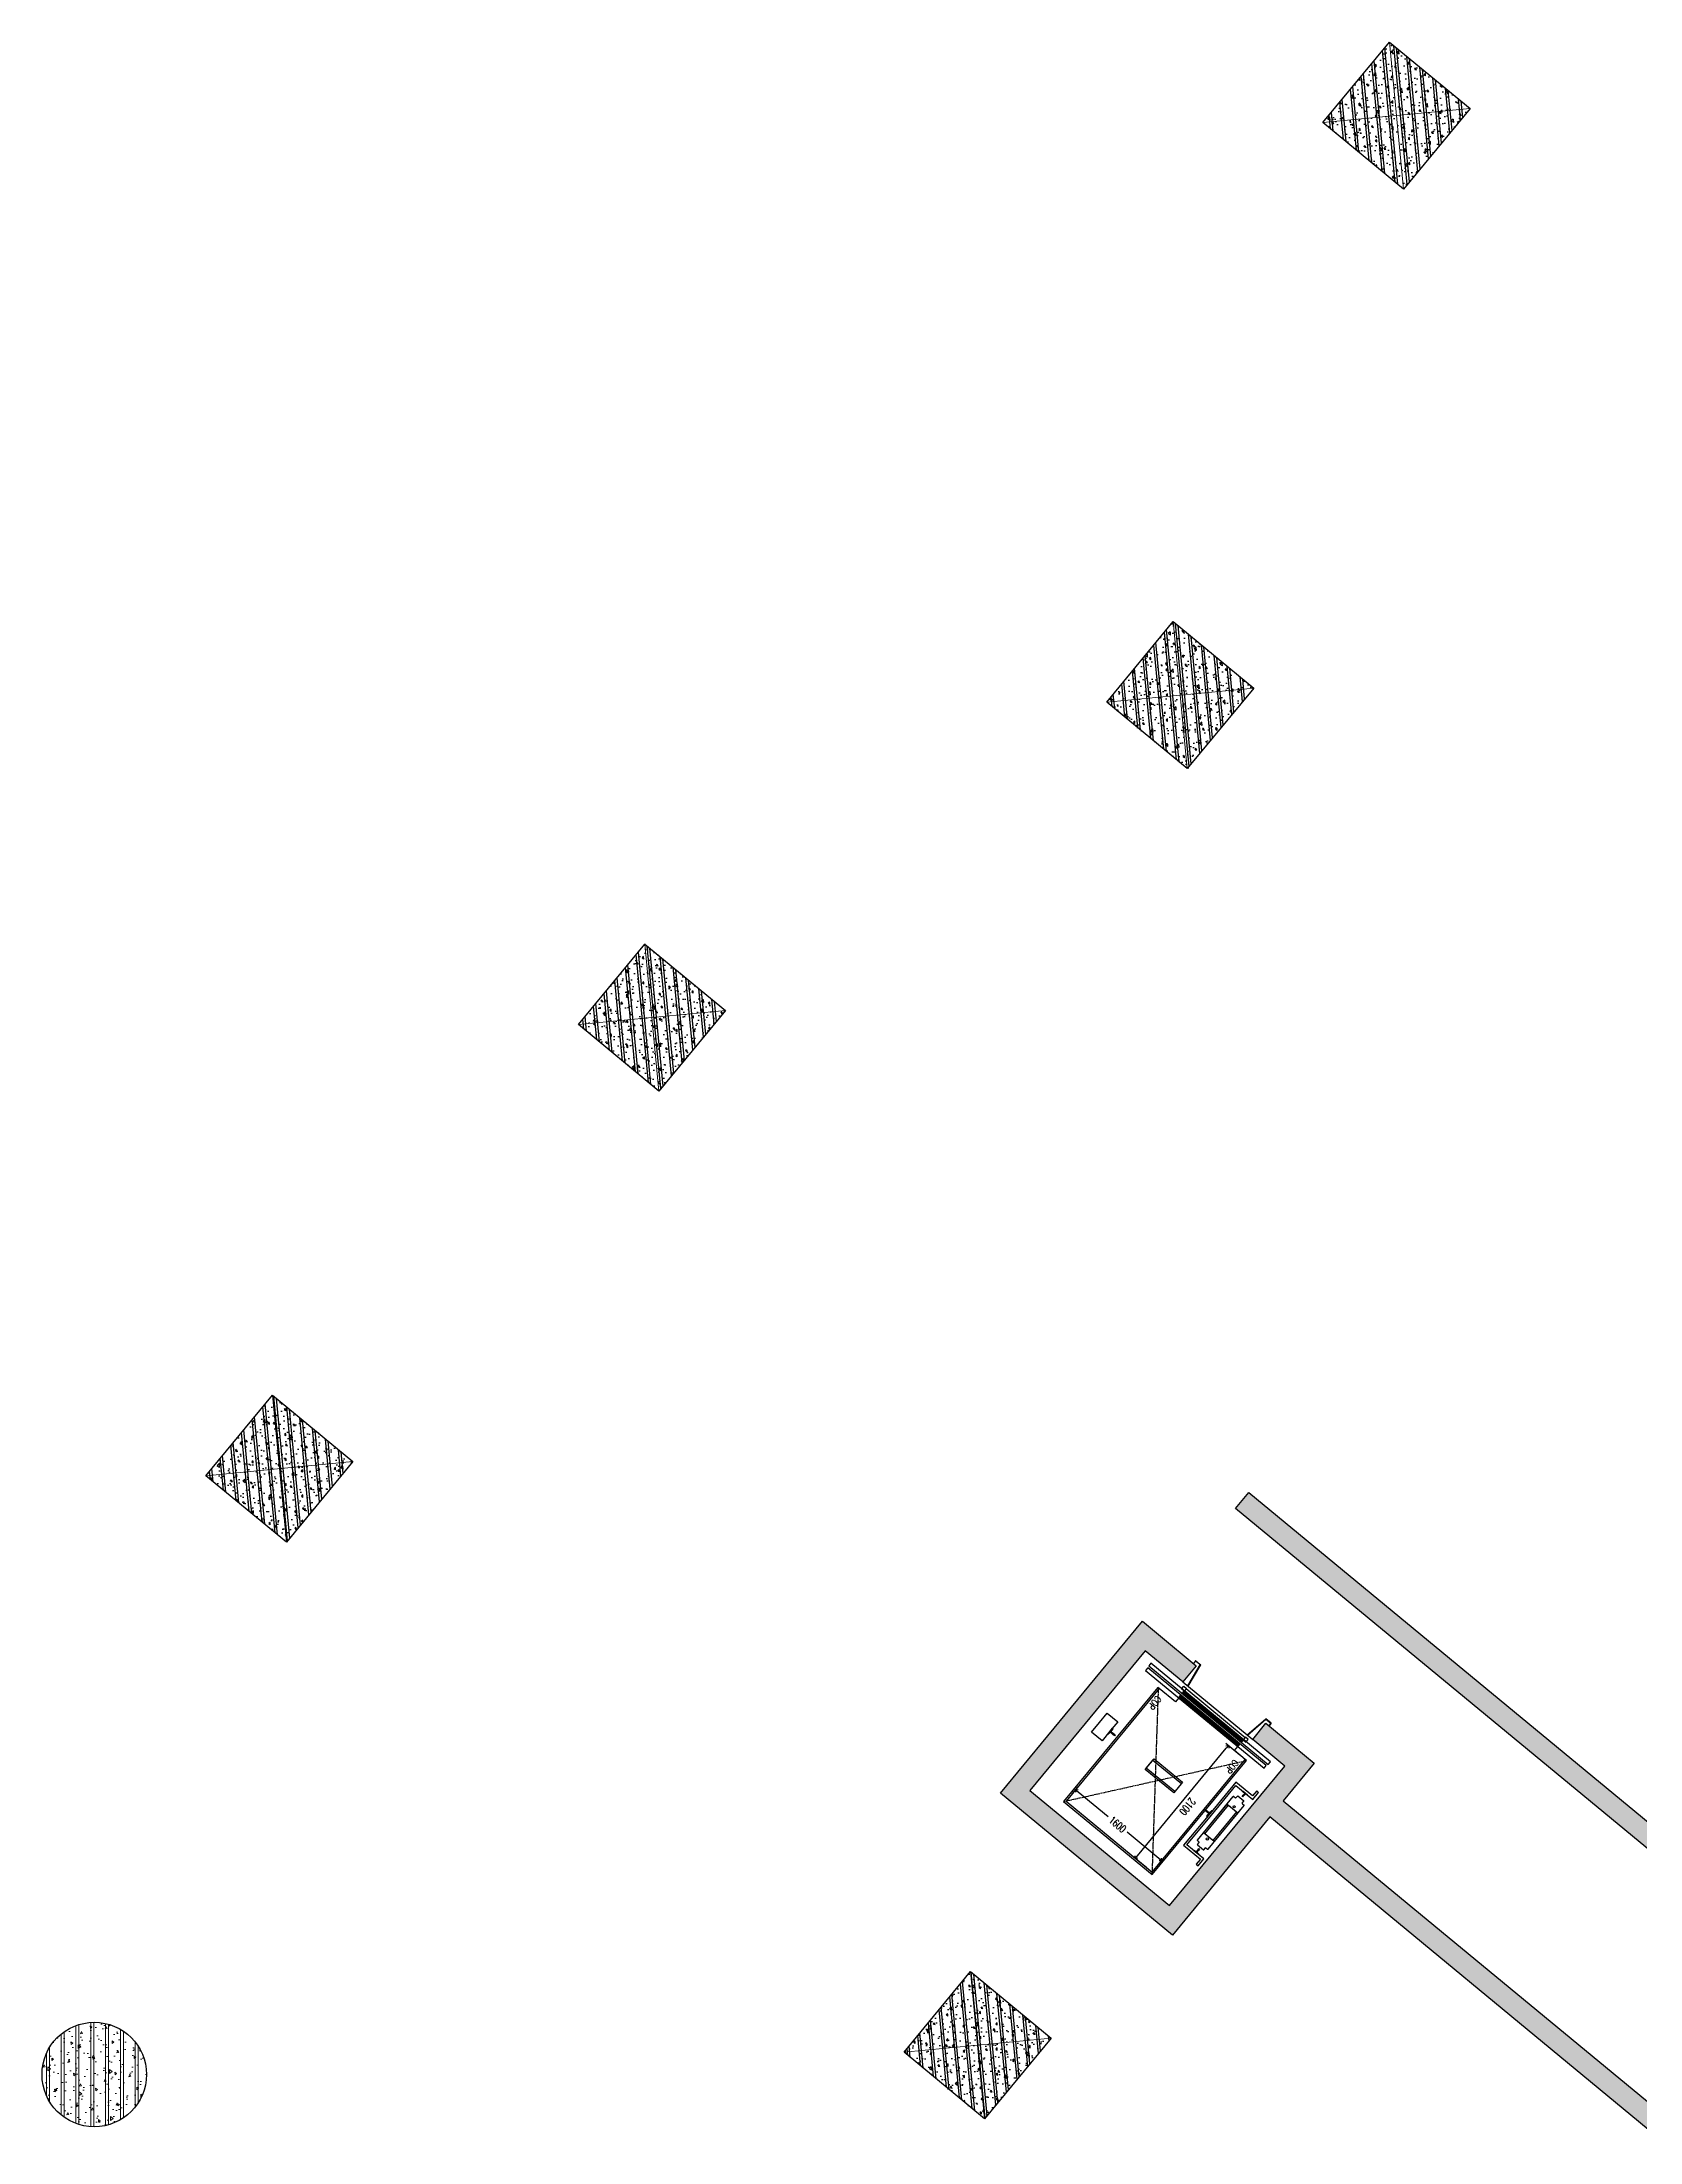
# Model space of a CAD drawing. Header units: millimetres. Extents: x 11689832 to 11802583, y 1023459 to 1173251.
# Drawn here: x 11690894 to 11713837, y 1096483 to 1126636 of the extents above; entities that cross this region are included whole.
import ezdxf
from ezdxf.enums import TextEntityAlignment as Align

# ---------------------------------------------------------------- set-up
doc = ezdxf.new("R2010")
doc.units = ezdxf.units.MM
doc.header["$MEASUREMENT"] = 0
doc.linetypes.add('xref.asix of  podium$0$xref.asix of  podium$0$ACAD_ISO02W100', pattern=[15, 12, -3])
doc.layers.get('0').update_dxf_attribs({"linetype": 'CONTINUOUS', "lineweight": 13})
doc.layers.get('Defpoints').update_dxf_attribs({"color": 5, "linetype": 'CONTINUOUS', "lineweight": 13})
doc.layers.add('KT-Net cot vach', color=6, linetype='CONTINUOUS')
doc.layers.add('thang may block', color=36, linetype='CONTINUOUS')
doc.layers.add('KT-Vat lieu', color=250, linetype='CONTINUOUS', lineweight=9)
doc.styles.add('xref.asix of  podium$0$xref.asix of  podium$0$ROMANS', font='ROMANS.SHX')
doc.styles.add('xref.asix of  podium$0$xref.asix of  podium$0$xref.N.Cot vach tang N2$0$DIM', font='vnsimli.shx', dxfattribs={"width": 0.7})
doc.dimstyles.new('xref.asix of  podium$0$xref.asix of  podium$0$xref.N.Cot vach tang N2$0$CCU 1-100 A1', dxfattribs={"dimscale": 100, "dimtxt": 2.2, "dimasz": 1, "dimexe": 1, "dimexo": 0, "dimgap": 1, "dimtad": 1, "dimdec": 0, "dimdsep": 46, "dimtxsty": 'xref.asix of  podium$0$xref.asix of  podium$0$xref.N.Cot vach tang N2$0$DIM', "dimblk1": 'xref.asix of  podium$0$xref.asix of  podium$0$xref.N.Cot vach tang N2$0$_ARCHTICK', "dimblk2": 'xref.asix of  podium$0$xref.asix of  podium$0$xref.N.Cot vach tang N2$0$_ARCHTICK', "dimsah": 1, "dimcen": 0, "dimdle": 1, "dimclrd": 256, "dimclre": 256, "dimclrt": 31, "dimadec": 0, "dimazin": 0, "dimtfac": 1, "dimtdec": 0, "dimtix": 1, "dimtmove": 2, "dimatfit": 3, "dimldrblk": 'xref.asix of  podium$0$xref.asix of  podium$0$xref.N.Cot vach tang N2$0$_ARCHTICK', "dimfxl": 8, "dimtolj": 1, "dimarcsym": 0})

# ---------------------------------------------------------------- blocks, each defined once
blk = doc.blocks.new('*U73')
h = blk.add_hatch()
h.set_pattern_fill('VATLIEU04', color=250, scale=40, style=0, pattern_type=2)
h.set_pattern_definition([(49.99999999999999, (549.9999999999818, 1550), (286.9040730403014, -25.10085399303804), [30, -330]), (355, (549.9999999999818, 1550), (-55.50053344520001, 300.8768534800047), [24, -264]), (100.4514, (573.9086719999818, 1547.908263999999), (231.4037526856086, 275.7758168243814), [25.496076, -280.4568448]), (46.18420000000001, (549.9999999999818, 1630), (426.8964194502578, -66.20760573160723), [45, -495]), (96.6356, (585.5746979999819, 1624.482677199999), (373.8650822194813, 389.6471483601767), [38.2441152, -420.6852]), (351.1842, (549.9999999999818, 1630), (373.8647780534509, 389.6474403701299), [36, -396]), (21, (589.9999999999818, 1610), (238.7628208473847, -161.0475562661355), [30, -330]), (326.0000000000001, (589.9999999999818, 1610), (97.32613276863269, 290.0600180187412), [24, -264]), (71.4514, (609.8968931999818, 1596.579357599999), (336.089051432596, 129.012198683981), [25.496076, -280.4568448]), (37.50000000000001, (549.9999999999818, 1550), (4.863942126916267, 133.1575415325246), [0, -260.8, 0, -268, 0, -265]), (7.499999999999999, (549.9999999999818, 1550), (105.2278149768594, 157.7646847529441), [0, -152.8, 0, -254.8, 0, -101]), (327.5, (460.7999999999818, 1550), (213.5289744689636, -9.021948693751902), [0, -100, 0, -312, 0, -414]), (317.5, (420.7999999999818, 1550), (233.2744677369545, 40.04199293292709), [0, -130, 0, -207.2, 0, -294]), (45, (549.9999999999818, 1550), (-120.2081528017131, 120.2081528017131), []), (45, (549.9999999999818, 1599), (-120.2081528017131, 120.2081528017131), [])])
h.paths.add_polyline_path([(-475, -474.9999999999998), (1024.999999999996, -475), (1024.999999999982, 1025), (-475.0000000000146, 1025)])
at = {"color": 6, "ltscale": 0.25}
blk.add_lwpolyline([(-475, -474.9999999999998), (1024.999999999996, -475), (1024.999999999982, 1025), (-475.0000000000146, 1025)], close=True, dxfattribs=at)
at = {"layer": 'Defpoints', "linetype": 'ByBlock', "ltscale": 30}
for p, q in [((1024.999999999996, -475), (-475.0000000000146, 1025)), ((-475, -474.9999999999998), (1024.999999999982, 1025))]:
    blk.add_line(p, q, dxfattribs=at)
blk = doc.blocks.new('xref.asix of  podium$0$xref.asix of  podium$0$xref.N.Cot vach tang N2$0$_Open90')
at = {"color": 0, "linetype": 'ByBlock', "lineweight": -2}
for p, q in [((0, 0), (-1, 0)), ((-0.5, 0.5), (0, 0)), ((0, 0), (-0.5, -0.5))]:
    blk.add_line(p, q, dxfattribs=at)
blk = doc.blocks.new('*D66')
at = {"layer": 'Defpoints', "color": 0, "transparency": 16777216}
for p in [(-424.1796271950009, -515.0000000018629), (-353.0637966729702, -515.0000000018629, -3.230249313876472e-06), (-353.0637966729702, -2114.999998144806, -3.229479425215231e-06)]:
    blk.add_point(p, dxfattribs=at)
at = {"layer": 'thang may block', "color": 5, "transparency": 16777216}
for p, q in [((-353.0637966729702, -515.0000000018629), (-474.1796271950009, -515.0000000018629)), ((-424.1796271950009, -565.0000000018629), (-424.1796271950007, -1154.999998145427)), ((-424.1796271950005, -2064.999998144806), (-424.1796271950006, -1511.666664812093)), ((-353.0637966729702, -2114.999998144806), (-474.1796271950005, -2114.999998144806))]:
    blk.add_line(p, q, dxfattribs=at)
at = {"layer": 'thang may block', "color": 5, "transparency": 16777216, "xscale": 50, "yscale": 50, "zscale": 50}
for p, rotation in [((-424.1796271950009, -515.0000000018629), 90), ((-424.1796271950005, -2114.999998144806), 270)]:
    blk.add_blockref('xref.asix of  podium$0$xref.asix of  podium$0$xref.N.Cot vach tang N2$0$_Open90', p, dxfattribs=dict(at, rotation=rotation))
at = {"layer": 'thang may block', "color": 5, "transparency": 16777216, "insert": (-424.1796271875501, -1333.33333147876), "char_height": 110, "attachment_point": 5, "rotation": 90, "style": 'xref.asix of  podium$0$xref.asix of  podium$0$xref.N.Cot vach tang N2$0$DIM'}
blk.add_mtext('\\A1;1600', dxfattribs=at)
blk = doc.blocks.new('xref.asix of  podium$0$xref.asix of  podium$0$xref.N.Cot vach tang N2$0$_ARCHTICK')
at = {"color": 0, "linetype": 'ByBlock', "const_width": 0.15}
blk.add_lwpolyline([(-0.5, -0.5), (0.5, 0.5)], dxfattribs=at)
blk = doc.blocks.new('*D65')
at = {"layer": 'Defpoints', "color": 0, "transparency": 16777216}
for p in [(-2310.000006263144, -615), (-2310.000005868766, -826.7299089804292), (-210.0000062631443, -615)]:
    blk.add_point(p, dxfattribs=at)
at = {"layer": 'thang may block', "color": 5, "transparency": 16777216}
for p, q in [((-2310.000006263144, -615), (-2310.000005775634, -876.7299089804292)), ((-260.0000058687666, -826.7299051620066), (-2260.000005868766, -826.7299088872969)), ((-210.0000062631443, -615), (-210.0000057756344, -876.7299050688744))]:
    blk.add_line(p, q, dxfattribs=at)
at = {"layer": 'thang may block', "color": 5, "transparency": 16777216, "xscale": 50, "yscale": 50, "zscale": 50}
for p, rotation in [((-2310.000005868766, -826.7299089804292), 180.0000001067217), ((-210.0000058687666, -826.7299050688744), 1.067216715000541e-07)]:
    blk.add_blockref('xref.asix of  podium$0$xref.asix of  podium$0$xref.N.Cot vach tang N2$0$_Open90', p, dxfattribs=dict(at, rotation=rotation))
at = {"layer": 'thang may block', "color": 5, "transparency": 16777216, "insert": (-1260.000006064344, -721.7299070246518), "char_height": 110, "attachment_point": 5, "rotation": 1.0672170578144923e-07, "style": 'xref.asix of  podium$0$xref.asix of  podium$0$xref.N.Cot vach tang N2$0$DIM'}
blk.add_mtext('\\A1;2100', dxfattribs=at)
blk = doc.blocks.new('xref.asix of  podium$0$xref.asix of  podium$0$TMCC')
at = {"layer": 'thang may block', "linetype": 'Continuous', "ltscale": 2}
for p, q in [((-2515.000006263144, -215.0000000018626, 9.413380290367837e-06), (-2515.000006263144, -2440, 9.413380290367837e-06)), ((-2465.000006262213, -215.0000000018626, 9.413380290367837e-06), (-2515.000006263144, -215.0000000018626, 9.413380290367837e-06)), ((-2465.000006263144, -2440, 9.413380290367837e-06), (-2465.000006262213, -215.0000000018626, 9.413380290367837e-06)), ((-1938.250006262213, -164.75, 9.413380290367837e-06), (-1932.250006263144, -167.2500000018626, 9.413380290367837e-06)), ((-1938.250006263144, -247.25, 9.413380290367837e-06), (-1938.250006262213, -164.75, 9.413380290367837e-06)), ((-1932.250006263144, -244.7499999981374, 9.413380290367837e-06), (-1938.250006263144, -247.25, 9.413380290367837e-06)), ((-1932.250006263144, -167.2500000018626, 9.413380290367837e-06), (-1930.050006262027, -202.2500000018626, 9.413380290367837e-06)), ((-1930.050006262027, -209.75, 9.413380290367837e-06), (-1932.250006263144, -244.7499999981374, 9.413380290367837e-06)), ((-1930.050006262027, -202.2500000018626, 9.413380290367837e-06), (-1905.400006262586, -202.2500000018626, 9.413380290367837e-06)), ((-1905.400006262586, -209.75, 9.413380290367837e-06), (-1930.050006262027, -209.75, 9.413380290367837e-06)), ((-1905.400006262586, -202.2500000018626, 9.413380290367837e-06), (-1895.400006263517, -202, 9.413380290367837e-06)), ((-1895.400006262586, -210.5, 9.413380290367837e-06), (-1905.400006262586, -209.75, 9.413380290367837e-06)), ((-1895.400006263517, -202, 9.413380290367837e-06), (-1870.000006262213, -201.5000000018626, 9.413380290367837e-06)), ((-1870.000006262213, -210.5000000018626, 9.413380290367837e-06), (-1895.400006262586, -210.5, 9.413380290367837e-06)), ((-1870.000006262213, -201.5000000018626, 9.413380290367837e-06), (-1870.000006262213, -210.5000000018626, 9.413380290367837e-06)), ((-1839.268615574576, -261.392000194639, 9.413380290367837e-06), (-1839.26861557737, -150.6080001946539, 9.413380290367837e-06)), ((-1798.782414798625, -146.0000001937151, 9.413380290367837e-06), (-1834.660615578294, -146.0000001955777, 9.413380290367837e-06)), ((-1798.782414796762, -266.0000001937151, 9.413380290367837e-06), (-1834.660615574569, -266.0000001955777, 9.413380290367837e-06)), ((-1794.174414799549, -141.392000194639, 9.413380290367837e-06), (-1794.174414797686, -110.6079990882427, 9.413380290367837e-06)), ((-1794.174414796755, -301.3919990900904, 9.413380290367837e-06), (-1794.174414796755, -270.6080001927912, 9.413380290367837e-06)), ((-978.4333909377456, -105.9999987129122, 9.413380290367837e-06), (-1789.56641479861, -105.9999990873039, 9.413380290367837e-06)), ((-1652.000006263144, -306.0000000018626, 9.413380290367837e-06), (-1652.000006263144, -106, 9.413380290367837e-06)), ((-1652.000006263144, -106, 9.413380290367837e-06), (-1118.000006263144, -106, 9.413380290367837e-06)), ((-1652.000006262213, -281, 9.413380290367837e-06), (-1652.000006263144, -130.9999999981374, 9.413380290367837e-06)), ((-1652.000006263144, -130.9999999981374, 9.413380290367837e-06), (-1118.000006263144, -131, 9.413380290367837e-06)), ((-1118.000006263144, -281, 9.413380290367837e-06), (-1652.000006262213, -281, 9.413380290367837e-06)), ((-1118.000006263144, -106, 9.413380290367837e-06), (-1118.000006263144, -306, 9.413380290367837e-06)), ((-1118.000006263144, -131, 9.413380290367837e-06), (-1118.000006263144, -281, 9.413380290367837e-06)), ((-973.8253909368068, -141.3919998221099, 9.413380290367837e-06), (-973.8253909368068, -110.6079987157136, 9.413380290367837e-06)), ((-973.8253909377381, -301.3919987138361, 9.413380290367837e-06), (-973.8253909358755, -270.6079998202622, 9.413380290367837e-06)), ((-933.87661557924, -145.9999998211861, 9.413380290367837e-06), (-969.2173909377307, -145.9999998211861, 9.413380290367837e-06)), ((-933.8766155755147, -265.9999998193234, 9.413380290367837e-06), (-969.2173909349367, -265.9999998211861, 9.413380290367837e-06)), ((-929.2686155736446, -261.3919998221099, 9.413380290367837e-06), (-929.2686155783013, -150.6079998221248, 9.413380290367837e-06)), ((-900.0000062631443, -210.5, 9.413380290367837e-06), (-900.0000062631443, -201.4999999981374, 9.413380290367837e-06)), ((-900.0000062631443, -201.4999999981374, 9.413380290367837e-06), (-874.6000062627718, -201.5, 9.413380290367837e-06)), ((-874.6000062637031, -210, 9.413380290367837e-06), (-900.0000062631443, -210.5, 9.413380290367837e-06)), ((-874.6000062627718, -201.5, 9.413380290367837e-06), (-864.6000062618405, -202.25, 9.413380290367837e-06)), ((-864.6000062618405, -209.7500000018626, 9.413380290367837e-06), (-874.6000062637031, -210, 9.413380290367837e-06)), ((-864.6000062618405, -202.25, 9.413380290367837e-06), (-839.9500062623993, -202.2500000018626, 9.413380290367837e-06)), ((-839.9500062633306, -209.7500000018626, 9.413380290367837e-06), (-864.6000062618405, -209.7500000018626, 9.413380290367837e-06)), ((-839.9500062623993, -202.2500000018626, 9.413380290367837e-06), (-837.7500062631443, -167.2499999981374, 9.413380290367837e-06)), ((-837.7500062631443, -244.7500000018626, 9.413380290367837e-06), (-839.9500062633306, -209.7500000018626, 9.413380290367837e-06)), ((-837.7500062631443, -167.2499999981374, 9.413380290367837e-06), (-831.750006262213, -164.75, 9.413380290367837e-06)), ((-831.7500062631443, -247.25, 9.413380290367837e-06), (-837.7500062631443, -244.7500000018626, 9.413380290367837e-06)), ((-831.750006262213, -164.75, 9.413380290367837e-06), (-831.7500062631443, -247.25, 9.413380290367837e-06)), ((-185.000006262213, -490, 9.413380290367837e-06), (-2310.000006262213, -490, 9.413380290367837e-06)), ((-2310.000006262213, -490, 9.413380290367837e-06), (-2310.000006263144, -515, 9.413380290367837e-06)), ((-210.0000062631443, -515, 9.413380290367837e-06), (-2310.000006263144, -515, 9.413380290367837e-06)), ((-2310.000006263144, -515, 9.413380290367837e-06), (-2310.000006263144, -715, 9.413380290367837e-06)), ((-978.4333909377456, -305.9999987147748, 9.413380290367837e-06), (-1789.56641479861, -305.9999990891665, 9.413380290367837e-06)), ((-1118.000006263144, -306, 9.413380290367837e-06), (-1652.000006263144, -306.0000000018626, 9.413380290367837e-06)), ((-1439.500006262213, -419.0000000018626, 9.413380290367837e-06), (-1442.000006264076, -411, 9.413380290367837e-06)), ((-1442.000006264076, -411, 9.413380290367837e-06), (-1328.000006263144, -411, 9.413380290367837e-06)), ((-1390.000006262213, -423, 9.413380290367837e-06), (-1439.500006262213, -419.0000000018626, 9.413380290367837e-06)), ((-1393.000006263144, -462, 9.413380290367837e-06), (-1390.000006262213, -452.0000000018626, 9.413380290367837e-06)), ((-1393.000006263144, -500, 9.413380290367837e-06), (-1393.000006263144, -462, 9.413380290367837e-06)), ((-1377.000006263144, -500, 9.413380290367837e-06), (-1393.000006263144, -500, 9.413380290367837e-06)), ((-1390.000006262213, -452.0000000018626, 9.413380290367837e-06), (-1390.000006262213, -423, 9.413380290367837e-06)), ((-1330.500006263144, -419.0000000018626, 9.413380290367837e-06), (-1380.000006263144, -423, 9.413380290367837e-06)), ((-1380.000006263144, -423, 9.413380290367837e-06), (-1380.000006263144, -452, 9.413380290367837e-06)), ((-1380.000006263144, -452, 9.413380290367837e-06), (-1377.000006263144, -462, 9.413380290367837e-06)), ((-1377.000006263144, -462, 9.413380290367837e-06), (-1377.000006263144, -500, 9.413380290367837e-06)), ((-1328.000006263144, -411, 9.413380290367837e-06), (-1330.500006263144, -419.0000000018626, 9.413380290367837e-06)), ((-210.000006262213, -2115.000000003725, 9.413380290367837e-06), (-210.0000062631443, -515, 9.413380290367837e-06)), ((-185.0000062631443, -2140, 9.413380290367837e-06), (-185.000006262213, -490, 9.413380290367837e-06)), ((-2510.000008399598, -665.0000000018626, 9.413380290367837e-06), (-2560.000008398667, -665, 9.413380290367837e-06)), ((-2560.000008398667, -665, 9.413380290367837e-06), (-2560.000008398667, -715.0000000018626, 9.413380290367837e-06)), ((-2560.000008398667, -715.0000000018626, 9.413380290367837e-06), (-2510.000008398667, -715.0000000018626, 9.413380290367837e-06)), ((-2555.000006262213, -1815, 9.413380290367837e-06), (-2555.000006263144, -715, 9.413380290367837e-06)), ((-2510.000008398667, -715.0000000018626, 9.413380290367837e-06), (-2510.000008399598, -665.0000000018626, 9.413380290367837e-06)), ((-2310.000006263144, -715, 9.413380290367837e-06), (-2385.000006263144, -715.0000000018626, 9.413380290367837e-06)), ((-1485.000006262213, -1000.000000001863, 9.413380290367837e-06), (-1285.000006263144, -1000, 9.413380290367837e-06)), ((-1485.000006262213, -1530.000000001863, 9.413380290367837e-06), (-1485.000006262213, -1000.000000001863, 9.413380290367837e-06)), ((-1460.000006263144, -1000.000000001863, 9.413380290367837e-06), (-1310.000006263144, -1000, 9.413380290367837e-06)), ((-1460.000006263144, -1530, 9.413380290367837e-06), (-1460.000006263144, -1000.000000001863, 9.413380290367837e-06)), ((-1310.000006263144, -1000, 9.413380290367837e-06), (-1310.000006263144, -1530, 9.413380290367837e-06)), ((-1285.000006263144, -1000, 9.413380290367837e-06), (-1285.000006263144, -1530, 9.413380290367837e-06)), ((-1285.000006263144, -1530, 9.413380290367837e-06), (-1485.000006262213, -1530.000000001863, 9.413380290367837e-06)), ((-1310.000006263144, -1530, 9.413380290367837e-06), (-1460.000006263144, -1530, 9.413380290367837e-06)), ((-2560.000008399598, -1865, 9.413380290367837e-06), (-2560.000008398667, -1815, 9.413380290367837e-06)), ((-2560.000008398667, -1815, 9.413380290367837e-06), (-2510.000008399598, -1815.000000001863, 9.413380290367837e-06)), ((-2510.000008399598, -1865, 9.413380290367837e-06), (-2560.000008399598, -1865, 9.413380290367837e-06)), ((-2510.000008399598, -1815.000000001863, 9.413380290367837e-06), (-2510.000008399598, -1865, 9.413380290367837e-06)), ((-2385.000006262213, -1815.000000001863, 9.413380290367837e-06), (-2310.000006262213, -1815, 9.413380290367837e-06)), ((-2310.000006262213, -1815, 9.413380290367837e-06), (-2310.000006262213, -2115.000000001863, 9.413380290367837e-06)), ((-2310.000006262213, -2115.000000001863, 9.413380290367837e-06), (-210.000006262213, -2115.000000003725, 9.413380290367837e-06)), ((-2310.000006262213, -2115.000000001863, 9.413380290367837e-06), (-2310.000006262213, -2140, 9.413380290367837e-06)), ((-2310.000006262213, -2140, 9.413380290367837e-06), (-185.0000062631443, -2140, 9.413380290367837e-06)), ((-1442.000006263144, -2269.000000003725, 9.413380290367837e-06), (-1439.500006262213, -2261, 9.413380290367837e-06)), ((-1328.000006263144, -2269, 9.413380290367837e-06), (-1442.000006263144, -2269.000000003725, 9.413380290367837e-06)), ((-1439.500006262213, -2261, 9.413380290367837e-06), (-1390.000006263144, -2257.000000001863, 9.413380290367837e-06)), ((-1393.000006263144, -2218, 9.413380290367837e-06), (-1393.000006264076, -2180, 9.413380290367837e-06)), ((-1393.000006264076, -2180, 9.413380290367837e-06), (-1377.000006263144, -2180, 9.413380290367837e-06)), ((-1390.000006263144, -2228.000000001863, 9.413380290367837e-06), (-1393.000006263144, -2218, 9.413380290367837e-06)), ((-1390.000006263144, -2257.000000001863, 9.413380290367837e-06), (-1390.000006263144, -2228.000000001863, 9.413380290367837e-06)), ((-1377.000006263144, -2218, 9.413380290367837e-06), (-1380.000006262213, -2228.000000001863, 9.413380290367837e-06)), ((-1380.000006262213, -2228.000000001863, 9.413380290367837e-06), (-1380.000006262213, -2257, 9.413380290367837e-06)), ((-1380.000006262213, -2257, 9.413380290367837e-06), (-1330.500006263144, -2261, 9.413380290367837e-06)), ((-1377.000006263144, -2180, 9.413380290367837e-06), (-1377.000006263144, -2218, 9.413380290367837e-06)), ((-1330.500006263144, -2261, 9.413380290367837e-06), (-1328.000006263144, -2269, 9.413380290367837e-06)), ((-2515.000006263144, -2440, 9.413380290367837e-06), (-2465.000006263144, -2440, 9.413380290367837e-06))]:
    blk.add_line(p, q, dxfattribs=at)
at = {"layer": 'thang may block', "linetype": 'xref.asix of  podium$0$xref.asix of  podium$0$ACAD_ISO02W100', "ltscale": 2}
for p, q in [((-185.000006262213, -490, 9.413380290367837e-06), (-2310.000006263144, -2127.500000001863, 9.413380290367837e-06)), ((-185.0000062631443, -2140, 9.413380290367837e-06), (-2310.000006262213, -490, 9.413380290367837e-06))]:
    blk.add_line(p, q, dxfattribs=at)
at = {"layer": 'thang may block', "linetype": 'Continuous', "ltscale": 2, "elevation": 9.413380290367837e-06}
for points in [[(-2385.000006262213, -2430.000000001863), (-2385.000006262213, -225), (-2435.000006262213, -225.0000000018626), (-2435.000006262213, -2430.000000001863)], [(-1385.000006262213, -411), (-796.7500062631443, -411), (-796.750006262213, -100.0000000018626), (-701.750006262213, -100.0000000018626), (-701.750006262213, -65), (-831.7500062631443, -65.00000000186265), (-831.7500062631443, -381.0000000018626), (-1385.000006263144, -381.0000000018626), (-1938.250006263144, -380.9999999981374), (-1938.250006262213, -65.00000000186265), (-2068.250006262213, -65.00000000186265), (-2068.250006263144, -100), (-1973.250006263144, -100), (-1973.250006262213, -411), (-1385.000006262213, -411)], [(-2510.000008398667, -715.0000000018626), (-2465.000006263144, -715.0000000018626), (-2465.000006263144, -1265), (-2510.000008399598, -1265.000000001863)], [(-2435.000006263144, -715), (-2390.000006262213, -715), (-2390.000006263144, -1265), (-2435.000006263144, -1265)], [(-2510.000008399598, -1265.000000001863), (-2465.000006263144, -1265), (-2465.000006263144, -1815), (-2510.000008399598, -1815.000000001863)], [(-2435.000006263144, -1265), (-2390.000006263144, -1265), (-2390.000006263144, -1815), (-2435.000006263144, -1815)], [(-1385.000006263144, -2269), (-1210.000006263144, -2269), (-1210.000006262213, -2465), (-1385.000006263144, -2465.000000001863), (-1560.000006263144, -2465.000000001863), (-1560.000006263144, -2269.000000001863), (-1385.000006263144, -2269)]]:
    blk.add_lwpolyline(points, close=True, dxfattribs=at)
for points in [[(-2495.000006263144, -1265), (-2495.000006263144, -715)], [(-2480.000006262213, -1265.000000001863), (-2480.000006263144, -715)], [(-2420.000006262213, -1265), (-2420.000006262213, -715)], [(-2405.000006263144, -1265), (-2405.000006263144, -715.0000000018626)], [(-2495.000006263144, -1815), (-2495.000006263144, -1265)], [(-2480.000006263144, -1815.000000001863), (-2480.000006262213, -1265.000000001863)], [(-2420.000006263144, -1815), (-2420.000006262213, -1265)], [(-2405.000006263144, -1815.000000001863), (-2405.000006263144, -1265)]]:
    blk.add_lwpolyline(points, dxfattribs=at)
at = {"layer": 'thang may block', "linetype": 'Continuous', "ltscale": 2}
for centre, radius in [((-1685.000006264076, -205.9999999981374, 9.413380290367837e-06), 14.5), ((-1085.000006262213, -206, 9.413380290367837e-06), 17.5)]:
    blk.add_circle(centre, radius, dxfattribs=at)
for centre, radius, start, end in [((-1834.660615578294, -150.6080001965165, 9.413380290367837e-06), 4.608000000157356, 90, 180.0000001067217), ((-1834.660615574569, -261.392000194639, 9.413380290367837e-06), 4.607999999978258, 180.0000001067217, 270), ((-1798.782414800487, -141.392000194639, 9.413380290367837e-06), 4.60799999993022, 270, 1.067217057814492e-07), ((-1798.782414795831, -270.6080001965165, 9.413380290367837e-06), 4.607999999790949, 1.067217057814492e-07, 90), ((-1789.566414797679, -110.6079990882427, 9.413380290367837e-06), 4.607999999791002, 90, 180.0000001067217), ((-1789.56641479861, -301.391999091953, 9.413380290367837e-06), 4.607999999520397, 180.0000001067217, 270), ((-978.4333909368142, -110.6079987157136, 9.413380290367837e-06), 4.608000000340304, 1.067217057814492e-07, 90), ((-978.4333909368142, -301.3919987156987, 9.413380290367837e-06), 4.607999999934202, 270, 1.067217057814492e-07), ((-969.2173909395933, -141.3919998183846, 9.413380290367837e-06), 4.608000000069674, 180.0000001067217, 270), ((-969.2173909349367, -270.6079998202622, 9.413380290367837e-06), 4.608000000253027, 90, 180.0000001067217), ((-933.8766155783087, -150.6079998202622, 9.413380290367837e-06), 4.608000000340514, 1.067217057814492e-07, 90), ((-933.8766155745834, -261.3919998221099, 9.413380290367837e-06), 4.607999999838647, 270, 1.067217057814492e-07)]:
    blk.add_arc(centre, radius, start, end, dxfattribs=at)
at = {"layer": 'thang may block', "linetype": 'Continuous', "ltscale": 2, "style": 'xref.asix of  podium$0$xref.asix of  podium$0$ROMANS', "width": 0.75}
for p in [(-2110.000006263144, -595, 9.413380290367837e-06), (-2110.000006262213, -2035.000000001863, 9.413380290367837e-06)]:
    blk.add_text('COP', height=99.99999999999999, rotation=1.067217057814492e-07, dxfattribs=at).set_placement(p, align=Align.MIDDLE)
at = {"layer": 'thang may block', "color": 5}
dim = blk.add_linear_dim(base=(-424.1796271950009, -515.0000000018629, 1.264362960424431e-05), p1=(-353.0637966729701, -2114.999998144805, 9.414150179029077e-06), p2=(-353.0637966729701, -515.0000000018626, 9.413380290367837e-06), angle=270, dimstyle='xref.asix of  podium$0$xref.asix of  podium$0$xref.N.Cot vach tang N2$0$CCU 1-100 A1', override={"dimscale": 50, "dimblk1": 'xref.asix of  podium$0$xref.asix of  podium$0$xref.N.Cot vach tang N2$0$_Open90', "dimblk2": 'xref.asix of  podium$0$xref.asix of  podium$0$xref.N.Cot vach tang N2$0$_Open90', "dimclrd": 5, "dimclre": 5, "dimclrt": 5, "dimlwd": 65535, "dimlwe": 65535}, dxfattribs=at)
dim.commit()
dim.dimension.update_dxf_attribs({"geometry": '*D66', "text_midpoint": (-424.1796271875501, -1333.33333147876, 1.264362960424431e-05), "dimtype": 128})
dim = blk.add_linear_dim(base=(-2310.000005868766, -826.7299089804292, 9.413380290367837e-06), p1=(-210.0000062631443, -615, 9.413380290367837e-06), p2=(-2310.000006263144, -615, 9.413380290367837e-06), angle=180.0000001067217, dimstyle='xref.asix of  podium$0$xref.asix of  podium$0$xref.N.Cot vach tang N2$0$CCU 1-100 A1', override={"dimscale": 50, "dimblk1": 'xref.asix of  podium$0$xref.asix of  podium$0$xref.N.Cot vach tang N2$0$_Open90', "dimblk2": 'xref.asix of  podium$0$xref.asix of  podium$0$xref.N.Cot vach tang N2$0$_Open90', "dimclrd": 5, "dimclre": 5, "dimclrt": 5, "dimlwd": 65535, "dimlwe": 65535}, dxfattribs=at)
dim.commit()
dim.dimension.update_dxf_attribs({"geometry": '*D65', "text_midpoint": (-1260.000006064344, -721.7299070246518, 9.413380290367837e-06)})

msp = doc.modelspace()

# ---------------------------------------------------------------- hatches: boundary and pattern name
at = {"layer": 'KT-Vat lieu', "ltscale": 0.5}
h = msp.add_hatch(dxfattribs=at)
h.set_pattern_fill('VATLIEU04', color=256, scale=50, angle=45, pattern_type=2)
h.set_pattern_definition([(94.99999999999984, (10653750.25772643, 1068325.552617163), (275.7759995861103, 231.4035394059837), [37.49999999999999, -412.4999999999999]), (40.00000000000002, (10653750.25772643, 1068325.552617163), (-314.996083695443, 216.8840747990137), [30, -330]), (145.4514, (10653773.23905745, 1068344.836246401), (-39.21973430971335, 448.287641099735), [31.870095, -350.571056]), (91.18419999999838, (10653679.54704832, 1068396.263295281), (435.8465000455986, 318.8068825982365), [56.24999999999988, -618.7499999999981]), (141.6356, (10653715.86760652, 1068422.830512567), (-13.94950748652536, 674.8558447021788), [47.805144, -525.8565]), (36.18420000000004, (10653679.54704832, 1068396.263295281), (-13.95003443662637, 674.855833957623), [45, -495]), (66, (10653732.58005691, 1068413.940964811), (353.3857860571512, 68.691238233885), [37.49999999999909, -412.4999999999927]), (11.00000000000003, (10653732.58005691, 1068413.940964811), (-170.3542965309771, 342.4042176993831), [30, -330]), (116.4514, (10653762.0288761, 1068419.665215883), (183.0318085066423, 411.0953098697152), [31.870095, -350.571056]), (82.50000000000001, (10653750.25772643, 1068325.552617163), (-113.3965926531701, 121.9949088062736), [0, -325.9999999999927, 0, -334.9999999999927, 0, -331.2499999999927]), (52.49999999999999, (10653750.25772643, 1068325.552617163), (-46.43647110123004, 232.4547249501817), [0, -191, 0, -318.5, 0, -126.25]), (12.5, (10653671.41532033, 1068246.71021106), (196.709083659603, 180.7603809074303), [0, -125, 0, -390, 0, -517.5]), (2.499999999999997, (10653636.05998127, 1068211.354872001), (170.7949915992331, 241.5799034369745), [0, -162.5, 0, -259, 0, -367.5]), (90, (10653750.25772643, 1068325.552617163), (-212.5, 0), []), (90, (10653706.94743609, 1068368.86290751), (-212.5, 0), [])])
h.paths.add_polyline_path([(11706733.62605222, 1103536.527285499), (11705078.03149666, 1101531.781249807), (11707082.77746455, 1099876.186750251), (11708738.3720201, 1101880.932785944), (11708275.73838736, 1102262.993011997), (11708466.76852839, 1102494.309862269), (11709160.7190114, 1101921.219495191), (11708714.98201582, 1101381.480177766), (11714135.54843695, 1096905.057405056), (11715918.49641986, 1099064.014674264), (11708030.55033051, 1105578.092228399), (11708221.58047154, 1105809.409078671), (11716340.84341138, 1099104.301383321), (11714175.83514613, 1096482.710413675), (11708523.95187479, 1101150.163327494), (11707123.0641738, 1099453.839758959), (11704655.68450539, 1101491.494540538), (11706693.33934393, 1103958.874276002), (11706924.6561942, 1103767.844134977), (11706924.65619324, 1103767.844135772), (11707464.39551054, 1103322.107140046), (11707273.36536952, 1103090.790289774)])
h = msp.add_hatch(dxfattribs=at)
h.set_pattern_fill('VATLIEU04', color=256, scale=50, angle=45, pattern_type=2)
h.set_pattern_definition([(94.99999999999984, (11664011.91180355, 1078342.450954155), (275.7759995861103, 231.4035394059837), [37.49999999999999, -412.4999999999999]), (40.00000000000002, (11664011.91180355, 1078342.450954155), (-314.996083695443, 216.8840747990137), [30, -330]), (145.4514, (11664034.89313456, 1078361.734583393), (-39.21973430971335, 448.287641099735), [31.870095, -350.571056]), (91.18419999999824, (11663941.20112543, 1078413.161632274), (435.8465000455986, 318.8068825982365), [56.24999999999988, -618.7499999999981]), (141.6356, (11663977.52168363, 1078439.72884956), (-13.94950748652536, 674.8558447021788), [47.805144, -525.8565]), (36.18420000000004, (11663941.20112543, 1078413.161632274), (-13.95003443662637, 674.855833957623), [45, -495]), (66, (11663994.23413402, 1078430.839301803), (353.3857860571512, 68.691238233885), [37.49999999999901, -412.4999999999921]), (11.00000000000003, (11663994.23413402, 1078430.839301803), (-170.3542965309771, 342.4042176993831), [30, -330]), (116.4514, (11664023.68295322, 1078436.563552875), (183.0318085066423, 411.0953098697152), [31.870095, -350.571056]), (82.50000000000001, (11664011.91180355, 1078342.450954155), (-113.3965926531701, 121.9949088062736), [0, -325.9999999999921, 0, -334.9999999999921, 0, -331.2499999999921]), (52.49999999999999, (11664011.91180355, 1078342.450954155), (-46.43647110123004, 232.4547249501817), [0, -191, 0, -318.5, 0, -126.25]), (12.5, (11663933.06939745, 1078263.608548053), (196.709083659603, 180.7603809074303), [0, -125, 0, -390, 0, -517.5]), (2.499999999999997, (11663897.71405839, 1078228.253208993), (170.7949915992331, 241.5799034369745), [0, -162.5, 0, -259, 0, -367.5]), (90, (11664011.91180355, 1078342.450954155), (-212.5, 0), []), (90, (11663968.6015132, 1078385.761244503), (-212.5, 0), [])])
edge = h.paths.add_edge_path()
edge.add_arc((11691644.40486786, 1097451.537535538), 750.0000000002312, 0, 360)

# ---------------------------------------------------------------- linework, layer by layer
at = {"layer": 'KT-Net cot vach', "ltscale": 0.5}
msp.add_lwpolyline([(11706733.62605222, 1103536.527285499), (11705078.03149666, 1101531.781249807), (11707082.77746455, 1099876.186750251), (11708738.3720201, 1101880.932785944), (11708275.73838736, 1102262.993011997), (11708466.76852839, 1102494.309862269), (11709160.7190114, 1101921.219495191), (11708714.98201582, 1101381.480177766), (11714135.54843695, 1096905.057405056), (11715918.49641986, 1099064.014674264), (11708030.55033051, 1105578.092228399), (11708221.58047154, 1105809.409078671), (11716340.84341138, 1099104.301383321), (11714175.83514613, 1096482.710413675), (11708523.95187479, 1101150.163327494), (11707123.0641738, 1099453.839758959), (11704655.68450539, 1101491.494540538), (11706693.33934393, 1103958.874276002), (11706924.6561942, 1103767.844134977), (11706924.65619324, 1103767.844135772), (11707464.39551054, 1103322.107140046), (11707273.36536952, 1103090.790289774), (11706733.62605222, 1103536.527285499)], dxfattribs=at)
msp.add_circle((11691644.40486786, 1097451.537535538, 2.697206872064481e-08), 750.0000000002312, dxfattribs=at)
at = {"layer": 'thang may block', "linetype": 'Continuous', "ltscale": 2}
for p, q in [((11707346.487446, 1103030.403333242), (11707523.05213409, 1103332.027804834)), ((11707350.47098628, 1103027.113576099), (11707529.2168123, 1103333.421393984)), ((11707452.26025378, 1103396.975009766), (11707529.2168123, 1103333.421393984)), ((11707273.36536952, 1103090.790289774), (11708275.73838736, 1102262.993011997)), ((11708198.63277061, 1102326.669725671), (11708465.62394031, 1102560.10122509)), ((11708202.61631088, 1102323.37996853), (11708465.42094715, 1102553.784252563)), ((11708542.58049882, 1102496.547609307), (11708465.62394031, 1102560.10122509))]:
    msp.add_line(p, q, dxfattribs=at)
for points in [[(11707523.05213409, 1103332.027804834), (11707452.93169894, 1103389.935893244), (11707424.27717778, 1103355.238365704)], [(11708465.42094715, 1102553.784252563), (11708535.5413823, 1102495.876164152), (11708506.88686115, 1102461.178636611)], [(11708542.58049882, 1102496.547609307), (11708510.74214198, 1102457.994800928)]]:
    msp.add_lwpolyline(points, dxfattribs=at)

# ---------------------------------------------------------------- block references
at = {"layer": 'KT-Net cot vach', "linetype": 'ByBlock', "xscale": -1, "rotation": 320.4488276923478}
for p in [(11710378.05764027, 1125192.64680547, 0.01012449279239614), (11707272.94303528, 1116870.694185598, 2.697206872064481e-08), (11699688.09257683, 1112240.646237447, 2.697206872064481e-08), (11694339.1922519, 1105763.575266933, 2.697206872064481e-08), (11704362.92246013, 1097485.602464583, 2.697206872064481e-08)]:
    msp.add_blockref('*U73', p, dxfattribs=at)
at = {"layer": 'thang may block', "rotation": 230.4488267371674}
msp.add_blockref('xref.asix of  podium$0$xref.asix of  podium$0$TMCC', (11707094.34337487, 1099866.635187203, 2.677769264985028e-08), dxfattribs=at)

doc.saveas('drawing.dxf')
